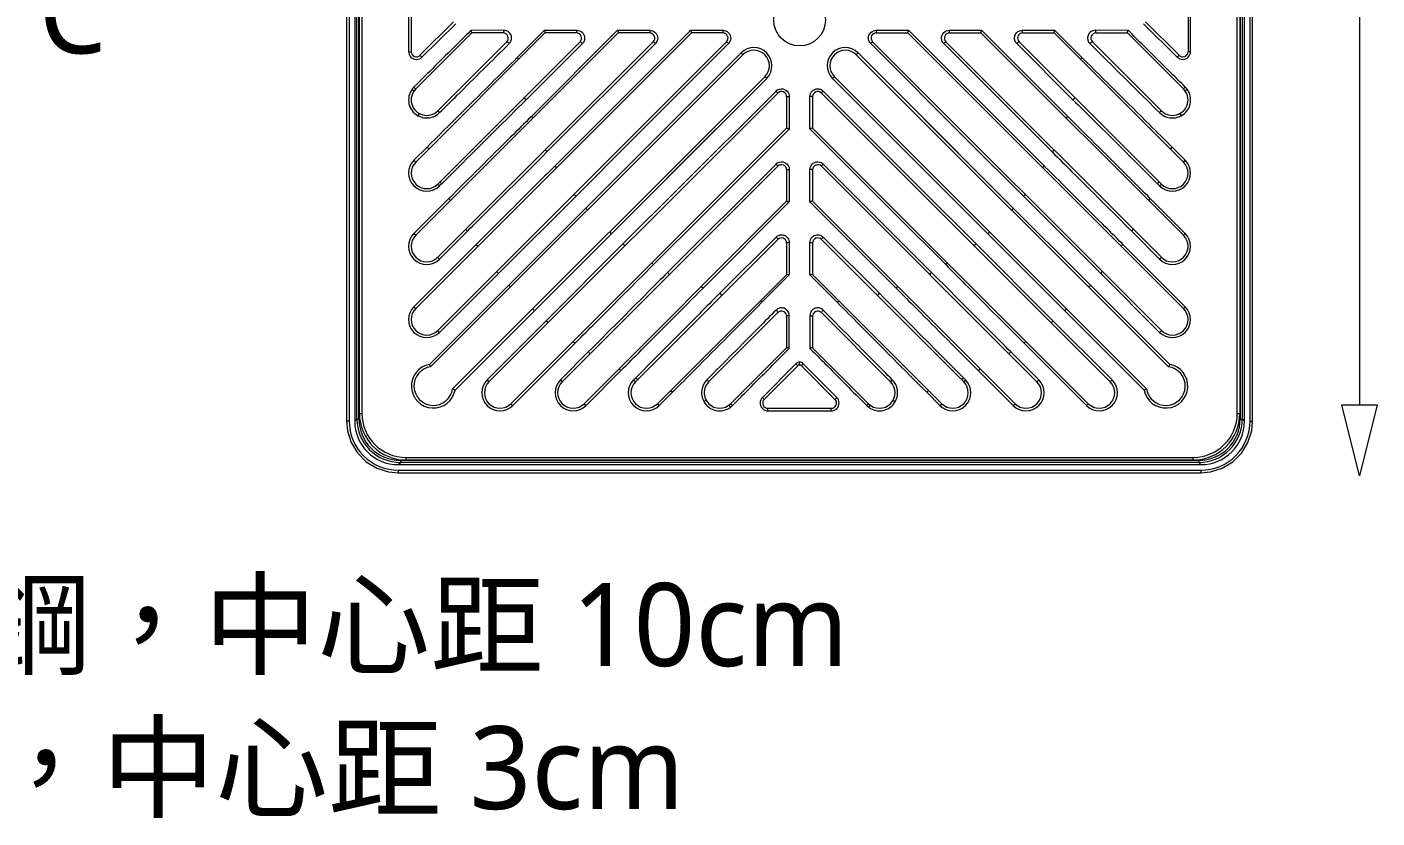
# Model space of a CAD drawing. Header units: millimetres. Extents: x 4229 to 8429, y -1187 to 1783.
# Drawn here: x 7748.2 to 8073.5, y 239.5 to 430.1 of the extents above; entities that cross this region are included whole.
import ezdxf

# ---------------------------------------------------------------- set-up
doc = ezdxf.new("R2010")
doc.units = ezdxf.units.MM
doc.styles.add('微軟正黑體-20', font='Microsoft JhengHei.ttf', dxfattribs={"height": 20})

msp = doc.modelspace()

# ---------------------------------------------------------------- linework, layer by layer
at = {"linetype": 'Continuous', "lineweight": 5}
for p, q in [((7825.22, 528.51), (7825.22, 335.14)), ((7825.84, 528.51), (7825.84, 335.14)), ((7827.19, 528.54), (7827.19, 335.11)), ((7827.71, 335.64), (7827.71, 528.02)), ((7828.21, 335.64), (7828.21, 528.02)), ((8040.52, 528.02), (8040.52, 335.64)), ((8041.02, 528.02), (8041.02, 335.64)), ((8041.55, 335.11), (8041.55, 528.54)), ((8042.89, 335.14), (8042.89, 528.51)), ((8043.51, 335.14), (8043.51, 528.51)), ((7828.31, 337), (7828.31, 526.66)), ((7828.93, 526.66), (7828.93, 337)), ((8039.8, 337), (8039.8, 526.66)), ((8040.43, 526.66), (8040.43, 337)), ((7840.16, 439.46), (7840.16, 424.19)), ((7840.78, 439.46), (7840.78, 424.19)), ((8027.95, 439.46), (8027.95, 424.19)), ((8028.57, 424.19), (8028.57, 439.46)), ((7842.91, 423.31), (7850.99, 431.39)), ((7843.38, 422.87), (7851.51, 430.94)), ((8017.22, 430.94), (8025.36, 422.87)), ((8025.82, 423.31), (8017.74, 431.39)), ((7873.02, 428.72), (7841.88, 397.57)), ((7841.88, 415.22), (7855.37, 428.71)), ((7890.67, 428.71), (7841.88, 379.93)), ((7908.31, 428.71), (7841.88, 362.28)), ((7847.17, 409.92), (7863.83, 426.58)), ((7847.17, 392.28), (7881.47, 426.58)), ((7847.17, 374.63), (7899.12, 426.58)), ((7847.17, 356.99), (7916.76, 426.58)), ((7855.21, 429.33), (7854.98, 429.1)), ((7863.1, 429.34), (7855.21, 429.33)), ((7862.94, 428.71), (7855.37, 428.71)), ((7872.91, 429.34), (7866.24, 422.67)), ((7882.04, 426.15), (7868.49, 412.59)), ((7890.51, 429.34), (7869.68, 408.5)), ((7872.91, 429.34), (7880.72, 429.34)), ((7880.59, 428.71), (7873.01, 428.71)), ((7873.42, 399.93), (7899.64, 426.15)), ((7887.36, 408.58), (7907.89, 429.12)), ((7890.51, 429.34), (7898.32, 429.34)), ((7898.24, 428.71), (7890.66, 428.71)), ((7917.24, 426.15), (7893.74, 402.64)), ((7907.89, 429.12), (7908.1, 429.34)), ((7908.1, 429.34), (7915.92, 429.34)), ((7915.88, 428.71), (7908.31, 428.71)), ((7975, 402.64), (7951.5, 426.15)), ((7951.97, 426.58), (8021.56, 356.99)), ((7952.82, 429.34), (7960.63, 429.34)), ((7952.85, 428.71), (7960.43, 428.71)), ((7960.42, 428.71), (8026.85, 362.28)), ((7960.63, 429.34), (7960.84, 429.12)), ((7960.84, 429.12), (7981.38, 408.58)), ((7995.31, 399.93), (7969.09, 426.15)), ((7969.61, 426.58), (8021.56, 374.63)), ((7970.41, 429.34), (7978.23, 429.34)), ((7970.5, 428.71), (7978.07, 428.71)), ((7978.07, 428.71), (8026.85, 379.93)), ((7978.23, 429.34), (7999.06, 408.5)), ((8000.24, 412.59), (7986.69, 426.15)), ((7987.26, 426.58), (8021.56, 392.28)), ((7988.01, 429.34), (7995.82, 429.34)), ((7988.14, 428.71), (7995.72, 428.71)), ((7995.71, 428.72), (8026.85, 397.57)), ((7995.82, 429.34), (8002.39, 422.77)), ((8021.56, 409.92), (8004.91, 426.58)), ((8013.52, 429.33), (8005.63, 429.34)), ((8005.79, 428.71), (8013.36, 428.71)), ((8026.85, 415.22), (8013.36, 428.71)), ((8013.75, 429.11), (8013.52, 429.33)), ((7840.16, 424.19), (7840.78, 424.19)), ((7920.27, 423.9), (7845.17, 348.81)), ((7920.69, 423.44), (7845.47, 348.23)), ((8023.26, 348.23), (7948.04, 423.44)), ((7948.46, 423.9), (7972.57, 399.78)), ((8028.57, 424.19), (8027.95, 424.19)), ((7866.34, 422.77), (7866.24, 422.67)), ((8002.49, 422.67), (8002.39, 422.77)), ((7925.98, 418.15), (7850.77, 342.93)), ((7926.44, 417.73), (7851.35, 342.63)), ((7926.44, 417.73), (7902.32, 393.62)), ((7942.29, 417.73), (8017.38, 342.63)), ((7942.75, 418.15), (8017.97, 342.93)), ((7841.01, 415.16), (7841.51, 414.79)), ((7929.12, 414.22), (7859.53, 344.63)), ((7905.19, 391.21), (7928.69, 414.7)), ((7931.25, 413.34), (7931.25, 405.77)), ((7931.88, 413.38), (7931.88, 405.56)), ((7936.86, 405.56), (7936.86, 413.38)), ((7937.49, 413.34), (7937.49, 405.77)), ((8009.21, 344.63), (7939.62, 414.22)), ((7940.05, 414.7), (7963.54, 391.21)), ((8027.22, 414.79), (8027.72, 415.16)), ((7842.69, 409.31), (7842.38, 408.77)), ((7887.36, 408.58), (7875.32, 396.54)), ((8023.56, 348.81), (7964.41, 407.94)), ((7981.38, 408.58), (7993.42, 396.54)), ((8026.35, 408.77), (8026.04, 409.31)), ((7931.25, 405.77), (7864.82, 339.34)), ((7931.66, 405.35), (7911.12, 384.82)), ((7931.88, 405.56), (7931.66, 405.35)), ((7937.07, 405.35), (7936.86, 405.56)), ((7957.61, 384.82), (7937.07, 405.35)), ((7937.48, 405.77), (8003.91, 339.34)), ((7841.44, 398.01), (7844.62, 401.19)), ((7844.62, 401.19), (7845.06, 400.75)), ((7880.34, 389.24), (7893.74, 402.64)), ((7988.28, 389.36), (7975, 402.64)), ((8023.67, 400.75), (8024.11, 401.19)), ((8027.29, 398.01), (8024.11, 401.19)), ((7841.44, 398.01), (7841.88, 397.57)), ((7902.47, 370.88), (7928.69, 397.1)), ((7966.27, 370.88), (7940.04, 397.1)), ((8026.85, 397.57), (8027.29, 398.01)), ((7875.44, 396.66), (7875.32, 396.54)), ((7929.12, 396.58), (7877.17, 344.63)), ((7931.25, 395.7), (7931.25, 388.12)), ((7931.88, 395.78), (7931.88, 387.97)), ((7936.86, 387.97), (7936.86, 395.78)), ((7937.49, 395.7), (7937.49, 388.12)), ((7991.56, 344.63), (7939.62, 396.58)), ((7993.41, 396.54), (7993.3, 396.66)), ((7847.17, 392.28), (7847.61, 391.84)), ((7848.14, 392.36), (7847.61, 391.84)), ((7847.7, 392.8), (7848.14, 392.36)), ((7891.9, 377.92), (7905.19, 391.21)), ((7976.96, 377.8), (7963.54, 391.21)), ((8020.59, 392.36), (8021.04, 392.8)), ((8020.59, 392.36), (8021.12, 391.84)), ((8021.12, 391.84), (8021.56, 392.28)), ((7841.44, 380.37), (7849.86, 388.79)), ((7849.86, 388.79), (7850.3, 388.35)), ((7862.85, 371.78), (7880.34, 389.24)), ((7931.25, 388.13), (7882.47, 339.34)), ((7931.88, 387.97), (7911.04, 367.14)), ((7936.86, 387.97), (7957.69, 367.14)), ((7937.48, 388.13), (7986.27, 339.34)), ((7988.28, 389.36), (8006.91, 370.75)), ((8018.43, 388.35), (8018.87, 388.79)), ((8027.29, 380.37), (8018.87, 388.79)), ((7911.12, 384.82), (7899.08, 372.78)), ((7957.61, 384.82), (7969.65, 372.78)), ((7854.35, 380.93), (7847.61, 374.19)), ((7853.91, 381.37), (7854.35, 380.93)), ((8014.38, 380.93), (8014.82, 381.37)), ((8014.38, 380.93), (8021.12, 374.19)), ((7841.44, 380.37), (7841.88, 379.93)), ((7841.44, 362.72), (7856.47, 377.75)), ((7856.68, 377.96), (7856.47, 377.75)), ((7856.47, 377.75), (7856.91, 377.31)), ((7891.9, 377.92), (7873.29, 359.28)), ((7929.12, 378.93), (7894.82, 344.63)), ((7915.13, 365.95), (7928.69, 379.5)), ((7931.25, 378.05), (7931.25, 370.47)), ((7931.88, 378.18), (7931.88, 370.37)), ((7936.86, 370.37), (7936.86, 378.18)), ((7937.49, 378.05), (7937.49, 370.47)), ((7973.91, 344.63), (7939.62, 378.93)), ((7940.04, 379.5), (7953.6, 365.95)), ((7994.41, 360.31), (7976.96, 377.8)), ((8011.83, 377.31), (8012.27, 377.75)), ((8012.27, 377.75), (8012.05, 377.96)), ((8027.29, 362.72), (8012.27, 377.75)), ((8026.85, 379.93), (8027.29, 380.37)), ((7847.61, 374.19), (7847.17, 374.63)), ((8021.56, 374.63), (8021.12, 374.19)), ((7847.61, 356.54), (7862.85, 371.78)), ((7861.38, 371.19), (7861.82, 370.75)), ((7899.08, 372.78), (7899.2, 372.89)), ((7969.54, 372.89), (7969.65, 372.78)), ((8006.91, 370.75), (8007.35, 371.19)), ((7864.29, 367.93), (7864.74, 367.49)), ((7931.26, 370.48), (7900.11, 339.34)), ((7931.88, 370.37), (7925.31, 363.8)), ((7936.86, 370.37), (7943.52, 363.7)), ((7937.48, 370.48), (7968.62, 339.34)), ((8004, 367.49), (8004.44, 367.93)), ((8006.91, 370.75), (8021.12, 356.54)), ((7841.44, 362.72), (7841.88, 362.28)), ((7870.03, 362.19), (7870.47, 361.75)), ((7912.46, 344.63), (7929.12, 361.29)), ((7925.21, 363.7), (7925.31, 363.8)), ((7956.27, 344.63), (7939.62, 361.29)), ((7943.43, 363.8), (7943.52, 363.7)), ((7998.26, 361.75), (7998.7, 362.19)), ((8026.85, 362.28), (8027.29, 362.72)), ((7859.08, 345.07), (7873.29, 359.28)), ((7873.29, 359.28), (7873.73, 358.84)), ((7931.25, 360.4), (7931.25, 352.83)), ((7931.87, 352.67), (7931.88, 360.56)), ((7936.86, 360.56), (7936.86, 352.67)), ((7937.49, 360.4), (7937.49, 352.83)), ((8009.65, 345.07), (7994.41, 360.31)), ((7995, 358.84), (7995.44, 359.28)), ((7847.61, 356.54), (7847.17, 356.99)), ((8021.56, 356.99), (8021.12, 356.54)), ((7880.29, 353.93), (7865.26, 338.9)), ((7876.73, 345.07), (7883.47, 351.81)), ((7879.85, 354.37), (7880.29, 353.93)), ((7880.29, 353.93), (7880.5, 354.14)), ((7883.47, 351.81), (7883.91, 351.37)), ((7917.76, 339.34), (7931.25, 352.83)), ((7931.65, 352.44), (7931.87, 352.67)), ((7936.86, 352.67), (7937.09, 352.44)), ((7950.97, 339.34), (7937.49, 352.83)), ((7984.82, 351.37), (7985.26, 351.81)), ((7992, 345.07), (7985.26, 351.81)), ((7988.23, 354.14), (7988.44, 353.93)), ((7988.44, 353.93), (7988.89, 354.37)), ((7988.44, 353.93), (8003.47, 338.9)), ((7933.49, 348.97), (7925.41, 340.84)), ((7925.85, 340.37), (7933.93, 348.45)), ((7934.37, 348.63), (7934.37, 349.34)), ((7942.88, 340.37), (7934.81, 348.45)), ((7943.32, 340.84), (7935.25, 348.97)), ((7859.08, 345.07), (7859.53, 344.63)), ((7876.73, 345.07), (7877.17, 344.63)), ((7891.33, 347.32), (7882.91, 338.9)), ((7890.89, 347.76), (7891.33, 347.32)), ((7894.38, 345.07), (7894.9, 345.6)), ((7894.82, 344.63), (7894.38, 345.07)), ((7894.9, 345.6), (7895.34, 345.16)), ((7973.39, 345.16), (7973.83, 345.6)), ((7974.36, 345.07), (7973.83, 345.6)), ((7974.36, 345.07), (7973.91, 344.63)), ((7977.4, 347.32), (7977.84, 347.76)), ((7977.4, 347.32), (7985.83, 338.9)), ((7991.56, 344.63), (7992, 345.07)), ((8009.21, 344.63), (8009.65, 345.07)), ((7903.73, 342.08), (7900.55, 338.9)), ((7903.29, 342.52), (7903.73, 342.08)), ((7965, 342.08), (7965.44, 342.52)), ((7965, 342.08), (7968.18, 338.9)), ((7864.82, 339.34), (7865.26, 338.9)), ((7882.47, 339.34), (7882.91, 338.9)), ((7900.11, 339.34), (7900.55, 338.9)), ((7911.31, 339.84), (7911.85, 340.15)), ((7917.33, 338.97), (7917.7, 338.47)), ((7951.03, 338.47), (7951.4, 338.97)), ((7956.88, 340.15), (7957.43, 339.84)), ((7968.18, 338.9), (7968.62, 339.34)), ((7985.83, 338.9), (7986.27, 339.34)), ((8003.47, 338.9), (8003.91, 339.34)), ((7825.22, 335.14), (7825.44, 332.82)), ((7825.84, 335.14), (7825.22, 335.14)), ((7827.19, 335.11), (7827.71, 335.64)), ((7828.21, 335.64), (7827.71, 335.64)), ((7828.31, 337), (7828.93, 337)), ((7926.73, 338.24), (7942, 338.24)), ((7926.73, 337.62), (7926.73, 338.24)), ((7926.73, 337.62), (7942, 337.62)), ((7942, 337.62), (7942, 338.24)), ((8039.8, 337), (8040.43, 337)), ((8040.52, 335.64), (8041.02, 335.64)), ((8041.55, 335.11), (8041.02, 335.64)), ((8042.89, 335.14), (8043.51, 335.14)), ((8043.29, 332.76), (8043.51, 335.14)), ((7825.44, 332.82), (7826.33, 330)), ((8042.38, 329.95), (8043.29, 332.76)), ((7826.33, 330), (7827.86, 327.47)), ((8040.83, 327.41), (8042.38, 329.95)), ((7827.86, 327.47), (7829.95, 325.36)), ((7829.95, 325.36), (7832.49, 323.81)), ((8030.56, 325.67), (7838.18, 325.67)), ((7838.18, 325.67), (7838.18, 325.17)), ((7839.54, 326.39), (8029.2, 326.39)), ((7839.54, 326.39), (7839.54, 325.77)), ((7839.54, 325.77), (8029.2, 325.77)), ((8029.2, 325.77), (8029.2, 326.39)), ((8030.56, 325.67), (8030.56, 325.17)), ((8036.19, 323.79), (8038.73, 325.32)), ((8038.73, 325.32), (8040.83, 327.41)), ((7832.49, 323.81), (7835.3, 322.91)), ((7835.3, 322.91), (7837.68, 322.68)), ((7837.65, 324.65), (7838.18, 325.17)), ((7837.65, 324.65), (8031.08, 324.65)), ((7837.68, 323.3), (8031.05, 323.3)), ((7837.68, 323.3), (7837.68, 322.68)), ((7837.68, 322.68), (8031.05, 322.68)), ((8030.56, 325.17), (7838.18, 325.17)), ((8031.08, 324.65), (8030.56, 325.17)), ((8031.05, 323.3), (8031.05, 322.68)), ((8031.05, 322.68), (8033.37, 322.9)), ((8033.37, 322.9), (8036.19, 323.79))]:
    msp.add_line(p, q, dxfattribs=at)
at = {"lineweight": 5}
for p, q in [((8069.24, 523.49), (8069.24, 339.09)), ((8069.24, 321.92), (8064.98, 339.09)), ((8064.98, 339.09), (8073.49, 339.09)), ((8073.49, 339.09), (8069.24, 321.92))]:
    msp.add_line(p, q, dxfattribs=at)
at = {"linetype": 'Continuous', "lineweight": 5}
msp.add_circle((7934.37, 431.83), 6.24, dxfattribs=at)
for centre, radius, start, end in [((7862.94, 427.46), 1.25, 314.9951, 90), ((7863.1, 427.42), 1.92, 70.4574, 89.9294), ((7880.59, 427.46), 1.25, 315, 90), ((7898.24, 427.46), 1.25, 315, 90), ((7915.88, 427.46), 1.25, 315, 90), ((7952.85, 427.46), 1.25, 90, 225), ((7970.5, 427.46), 1.25, 90, 225), ((7988.14, 427.46), 1.25, 90, 225), ((8005.79, 427.46), 1.25, 90, 225.0049), ((8005.64, 427.42), 1.92, 90.071, 109.5697), ((7842.03, 424.19), 1.25, 180, 315), ((7923.33, 420.84), 4.32, 134.1024, 134.9864), ((7923.35, 420.81), 4.36, 315.9457, 134.0582), ((7923.34, 420.8), 3.74, 315, 135), ((7945.38, 420.81), 4.36, 45.9413, 224.0536), ((7945.4, 420.8), 3.74, 45, 225), ((7945.41, 420.85), 4.32, 45.0117, 45.8956), ((8026.7, 424.19), 1.25, 225, 0), ((7923.37, 420.8), 4.34, 315.0413, 315.9247), ((7945.37, 420.8), 4.35, 224.067, 224.9497), ((7844.53, 412.57), 4.37, 143.6081, 240.5858), ((7844.53, 412.57), 3.74, 135, 315.003), ((7844.54, 412.54), 4.4, 134.8254, 143.4114), ((7930, 413.34), 1.25, 0, 135), ((7938.73, 413.34), 1.25, 45, 180), ((8024.21, 412.57), 3.74, 224.997, 45), ((8024.21, 412.57), 4.37, 299.4142, 36.3919), ((8024.2, 412.55), 4.39, 36.5832, 45.1786), ((7844.5, 412.56), 4.34, 240.7772, 241.8671), ((7844.53, 412.63), 4.42, 241.9337, 314.812), ((8024.2, 412.63), 4.42, 225.188, 298.067), ((8024.23, 412.56), 4.34, 298.1337, 299.2228), ((7844.53, 394.92), 4.37, 135, 315), ((7844.53, 394.92), 3.74, 135, 315), ((7930, 395.7), 1.25, 0, 135), ((7938.73, 395.7), 1.25, 45, 180), ((8024.21, 394.92), 4.37, 225, 45), ((8024.21, 394.92), 3.74, 225, 45), ((7844.53, 377.28), 4.37, 135, 315), ((7844.53, 377.28), 3.74, 135, 315), ((7930, 378.05), 1.25, 0, 135), ((7938.73, 378.05), 1.25, 45, 180), ((8024.21, 377.28), 4.37, 225, 45), ((8024.21, 377.28), 3.74, 225, 45), ((7844.53, 359.63), 4.37, 135, 315), ((7844.53, 359.63), 3.74, 135, 315), ((7930, 360.4), 1.25, 0, 135), ((7938.77, 360.56), 1.91, 160.1685, 179.937), ((7938.73, 360.4), 1.25, 45, 180), ((8024.21, 359.63), 4.37, 225, 45), ((8024.21, 359.63), 3.74, 225, 45), ((7846.14, 343.6), 5.3, 100.4397, 349.5603), ((7846.14, 343.6), 4.68, 98.1301, 351.8699), ((7816.64, 333.8), 32.24, 26.5781, 27.7429), ((7934.37, 348.01), 0.624, 44.9986, 135.0014), ((8022.6, 343.6), 5.3, 190.4397, 79.5603), ((8022.6, 343.6), 4.68, 188.1301, 81.8699), ((8054.26, 332.69), 34.68, 152.2981, 153.3809), ((7862.17, 341.99), 4.37, 135, 315), ((7879.82, 341.99), 4.37, 135, 315), ((7897.47, 341.99), 4.37, 135, 315), ((7915.17, 341.99), 4.42, 135.1876, 208.0737), ((7953.57, 341.99), 4.42, 331.9273, 44.8124), ((7971.27, 341.99), 4.37, 225, 45), ((7988.91, 341.99), 4.37, 225, 45), ((8006.56, 341.99), 4.37, 225, 45), ((7862.17, 341.99), 3.74, 135, 315), ((7879.82, 341.99), 3.74, 135, 315), ((7897.47, 341.99), 3.74, 135, 315), ((7915.11, 341.99), 3.74, 135, 315), ((7953.62, 341.99), 3.74, 225, 45), ((7971.27, 341.99), 3.74, 225, 45), ((7988.91, 341.99), 3.74, 225, 45), ((8006.56, 341.99), 3.74, 225, 45), ((7915.1, 341.96), 4.35, 208.1377, 209.2197), ((7915.11, 341.99), 4.37, 209.4142, 306.3919), ((7915.09, 342), 4.39, 306.5832, 315.1786), ((7926.73, 339.49), 1.25, 135, 270), ((7942, 339.49), 1.25, 270, 45), ((7953.65, 342), 4.4, 224.8254, 233.4114), ((7953.62, 341.99), 4.37, 233.6081, 330.5858), ((7953.63, 341.96), 4.35, 330.7803, 331.8633), ((7837.68, 335.13), 11.83, 179.9712, 270.0288), ((7838.17, 335.63), 10.46, 179.9817, 270.0184), ((7838.17, 335.63), 9.96, 179.9714, 270.0286), ((7839.54, 337), 11.23, 180, 270), ((7839.54, 337), 10.61, 180, 270), ((8029.2, 337), 11.23, 270, 0), ((8029.2, 337), 10.61, 270, 0), ((8030.56, 335.63), 10.46, 269.9817, 0.0184), ((8030.56, 335.63), 9.96, 269.9714, 0.0286), ((8031.06, 335.13), 11.83, 269.9712, 0.0288)]:
    msp.add_arc(centre, radius, start, end, dxfattribs=at)
for centre, major_axis, start_param, end_param in [((7837.68, 335.14), (7.43, 7.43), -3.925621, -2.357564), ((8031.05, 335.14), (7.43, -7.43), -0.784029, 0.784029)]:
    msp.add_ellipse(centre, major_axis=major_axis, ratio=0.997265, start_param=start_param, end_param=end_param, dxfattribs=at)
for points, knots in [([(7854.98, 429.11), (7853.86, 427.99), (7849.34, 423.51), (7844.83, 419.03), (7841.44, 415.66)], [0, 0, 0, 0, 0.249211, 1, 1, 1, 1]), ([(7847.65, 409.49), (7849.06, 410.89), (7854.65, 416.45), (7860.24, 422), (7864.43, 426.15)], [0, 0, 0, 0, 0.251774, 1, 1, 1, 1]), ([(7855.37, 428.71), (7855.39, 428.73), (7855.38, 428.81), (7855.35, 428.94), (7855.29, 429.13), (7855.24, 429.26), (7855.21, 429.33)], [0, 0, 0, 0, 0.109918, 0.335159, 0.64564, 1, 1, 1, 1]), ([(7863.1, 429.34), (7863.1, 429.18), (7863.08, 428.98), (7863.02, 428.77), (7862.97, 428.71), (7862.94, 428.71)], [0, 0, 0, 0, 0.683484, 0.895206, 1, 1, 1, 1]), ([(7864.43, 426.15), (7864.65, 426.37), (7864.99, 426.93), (7865.01, 427.9), (7864.57, 428.76), (7864.03, 429.12), (7863.74, 429.23)], [0, 0, 0, 0, 0.249614, 0.501932, 0.752852, 1, 1, 1, 1]), ([(7864.43, 426.15), (7864.37, 426.21), (7864.25, 426.33), (7864.07, 426.48), (7863.94, 426.56), (7863.84, 426.59), (7863.83, 426.58)], [0, 0, 0, 0, 0.338285, 0.672405, 0.903771, 1, 1, 1, 1]), ([(7873.02, 428.72), (7873.04, 428.74), (7873.05, 428.82), (7873.02, 429.03), (7872.96, 429.21), (7872.91, 429.34)], [0, 0, 0, 0, 0.127467, 0.353678, 1, 1, 1, 1]), ([(7880.59, 428.71), (7880.61, 428.71), (7880.66, 428.78), (7880.71, 428.98), (7880.72, 429.19), (7880.72, 429.34)], [0, 0, 0, 0, 0.102996, 0.322366, 1, 1, 1, 1]), ([(7881.35, 429.23), (7881.64, 429.13), (7882.18, 428.76), (7882.62, 427.9), (7882.59, 426.93), (7882.26, 426.37), (7882.04, 426.15)], [0, 0, 0, 0, 0.248214, 0.498895, 0.75031, 1, 1, 1, 1]), ([(7882.04, 426.15), (7881.98, 426.21), (7881.87, 426.32), (7881.69, 426.47), (7881.58, 426.55), (7881.49, 426.59), (7881.47, 426.58)], [0, 0, 0, 0, 0.34593, 0.681832, 0.91112, 1, 1, 1, 1]), ([(7890.51, 429.34), (7890.54, 429.27), (7890.59, 429.13), (7890.65, 428.94), (7890.67, 428.81), (7890.68, 428.73), (7890.67, 428.71)], [0, 0, 0, 0, 0.353667, 0.663941, 0.889418, 1, 1, 1, 1]), ([(7898.32, 429.34), (7898.32, 429.26), (7898.31, 429.11), (7898.3, 428.9), (7898.28, 428.79), (7898.25, 428.71), (7898.24, 428.71)], [0, 0, 0, 0, 0.368367, 0.70073, 0.915269, 1, 1, 1, 1]), ([(7898.94, 429.23), (7899.42, 429.06), (7900.27, 428.27), (7900.22, 427.11), (7899.99, 426.65)], [0, 0, 0, 0, 0.499288, 1, 1, 1, 1]), ([(7899.64, 426.15), (7899.58, 426.21), (7899.47, 426.31), (7899.31, 426.46), (7899.21, 426.53), (7899.13, 426.59), (7899.12, 426.58)], [0, 0, 0, 0, 0.35599, 0.693992, 0.920615, 1, 1, 1, 1]), ([(7908.1, 429.34), (7908.13, 429.26), (7908.19, 429.12), (7908.26, 428.94), (7908.3, 428.8), (7908.31, 428.74), (7908.31, 428.71), (7908.31, 428.71)], [0, 0, 0, 0, 0.361704, 0.67877, 0.90387, 0.969363, 1, 1, 1, 1]), ([(7915.92, 429.34), (7915.92, 429.26), (7915.91, 429.11), (7915.91, 428.93), (7915.9, 428.82), (7915.9, 428.76), (7915.89, 428.73), (7915.89, 428.71), (7915.88, 428.71)], [0, 0, 0, 0, 0.370236, 0.706274, 0.83195, 0.9231, 0.979035, 1, 1, 1, 1]), ([(7916.54, 429.23), (7917.02, 429.06), (7917.87, 428.26), (7917.82, 427.11), (7917.59, 426.65)], [0, 0, 0, 0, 0.499925, 1, 1, 1, 1]), ([(7917.24, 426.15), (7917.18, 426.2), (7917.07, 426.31), (7916.95, 426.43), (7916.86, 426.51), (7916.81, 426.55), (7916.79, 426.56), (7916.77, 426.58), (7916.76, 426.58)], [0, 0, 0, 0, 0.366616, 0.703014, 0.829844, 0.922294, 0.979174, 1, 1, 1, 1]), ([(7951.14, 426.65), (7950.92, 427.11), (7950.86, 428.27), (7951.71, 429.06), (7952.19, 429.23)], [0, 0, 0, 0, 0.500075, 1, 1, 1, 1]), ([(7951.5, 426.15), (7951.55, 426.2), (7951.66, 426.31), (7951.79, 426.43), (7951.88, 426.51), (7951.92, 426.55), (7951.95, 426.56), (7951.97, 426.58), (7951.97, 426.58)], [0, 0, 0, 0, 0.368427, 0.70509, 0.83142, 0.923175, 0.979438, 1, 1, 1, 1]), ([(7952.82, 429.34), (7952.82, 429.26), (7952.82, 429.11), (7952.82, 428.93), (7952.83, 428.82), (7952.84, 428.76), (7952.84, 428.73), (7952.85, 428.71), (7952.85, 428.71)], [0, 0, 0, 0, 0.368017, 0.703747, 0.830034, 0.922031, 0.978714, 1, 1, 1, 1]), ([(7960.42, 428.71), (7960.42, 428.71), (7960.42, 428.74), (7960.43, 428.8), (7960.48, 428.94), (7960.54, 429.12), (7960.6, 429.26), (7960.63, 429.34)], [0, 0, 0, 0, 0.030641, 0.096141, 0.321245, 0.638304, 1, 1, 1, 1]), ([(7968.74, 426.65), (7968.51, 427.11), (7968.46, 428.27), (7969.31, 429.06), (7969.79, 429.23)], [0, 0, 0, 0, 0.500713, 1, 1, 1, 1]), ([(7969.09, 426.15), (7969.15, 426.21), (7969.26, 426.31), (7969.43, 426.46), (7969.52, 426.53), (7969.6, 426.59), (7969.61, 426.58)], [0, 0, 0, 0, 0.359442, 0.697701, 0.922007, 1, 1, 1, 1]), ([(7970.41, 429.34), (7970.41, 429.26), (7970.42, 429.11), (7970.43, 428.91), (7970.46, 428.79), (7970.48, 428.71), (7970.5, 428.71)], [0, 0, 0, 0, 0.362297, 0.693846, 0.91236, 1, 1, 1, 1]), ([(7978.07, 428.71), (7978.05, 428.73), (7978.06, 428.81), (7978.09, 428.94), (7978.15, 429.13), (7978.2, 429.27), (7978.23, 429.34)], [0, 0, 0, 0, 0.110591, 0.336072, 0.646339, 1, 1, 1, 1]), ([(7986.69, 426.15), (7986.47, 426.37), (7986.14, 426.93), (7986.11, 427.9), (7986.56, 428.76), (7987.1, 429.13), (7987.39, 429.23)], [0, 0, 0, 0, 0.249693, 0.50111, 0.751789, 1, 1, 1, 1]), ([(7987.26, 426.58), (7987.25, 426.59), (7987.15, 426.55), (7987.04, 426.47), (7986.87, 426.32), (7986.75, 426.21), (7986.69, 426.15)], [0, 0, 0, 0, 0.08888, 0.318168, 0.65407, 1, 1, 1, 1]), ([(7988.14, 428.71), (7988.12, 428.71), (7988.08, 428.78), (7988.03, 428.98), (7988.01, 429.19), (7988.01, 429.34)], [0, 0, 0, 0, 0.098181, 0.311193, 1, 1, 1, 1]), ([(7995.71, 428.72), (7995.69, 428.74), (7995.68, 428.82), (7995.71, 429.03), (7995.77, 429.21), (7995.82, 429.34)], [0, 0, 0, 0, 0.127441, 0.353661, 1, 1, 1, 1]), ([(8005, 429.23), (8004.71, 429.12), (8004.17, 428.76), (8003.72, 427.9), (8003.75, 426.93), (8004.08, 426.37), (8004.3, 426.15)], [0, 0, 0, 0, 0.247151, 0.498073, 0.75039, 1, 1, 1, 1]), ([(8004.3, 426.15), (8004.36, 426.21), (8004.48, 426.33), (8004.67, 426.48), (8004.79, 426.57), (8004.89, 426.59), (8004.91, 426.58)], [0, 0, 0, 0, 0.34448, 0.679235, 0.906413, 1, 1, 1, 1]), ([(8004.3, 426.15), (8005.69, 424.77), (8011.29, 419.22), (8016.88, 413.67), (8021.08, 409.49)], [0, 0, 0, 0, 0.247974, 1, 1, 1, 1]), ([(8005.63, 429.34), (8005.63, 429.18), (8005.65, 428.98), (8005.71, 428.77), (8005.77, 428.71), (8005.79, 428.71)], [0, 0, 0, 0, 0.683484, 0.895206, 1, 1, 1, 1]), ([(8013.36, 428.71), (8013.34, 428.73), (8013.36, 428.81), (8013.38, 428.94), (8013.44, 429.13), (8013.49, 429.26), (8013.52, 429.33)], [0, 0, 0, 0, 0.109907, 0.335153, 0.645633, 1, 1, 1, 1]), ([(8027.29, 415.66), (8026.16, 416.78), (8021.65, 421.27), (8017.13, 425.75), (8013.75, 429.11)], [0, 0, 0, 0, 0.250619, 1, 1, 1, 1]), ([(7840.3, 423.48), (7840.49, 423.04), (7841.25, 422.26), (7842.33, 422.28), (7842.78, 422.47)], [0, 0, 0, 0, 0.499919, 1, 1, 1, 1]), ([(7843.38, 422.87), (7843.32, 422.93), (7843.21, 423.03), (7843.09, 423.16), (7843, 423.24), (7842.96, 423.28), (7842.93, 423.29), (7842.92, 423.31), (7842.91, 423.31)], [0, 0, 0, 0, 0.367911, 0.704961, 0.831765, 0.923963, 0.980353, 1, 1, 1, 1]), ([(7920.69, 423.44), (7920.69, 423.45), (7920.68, 423.46), (7920.66, 423.49), (7920.62, 423.53), (7920.55, 423.62), (7920.43, 423.74), (7920.33, 423.84), (7920.27, 423.9)], [0, 0, 0, 0, 0.020324, 0.076471, 0.168031, 0.293979, 0.629707, 1, 1, 1, 1]), ([(7948.46, 423.9), (7948.41, 423.84), (7948.3, 423.74), (7948.18, 423.62), (7948.11, 423.53), (7948.07, 423.49), (7948.06, 423.46), (7948.04, 423.45), (7948.04, 423.44)], [0, 0, 0, 0, 0.370293, 0.706021, 0.831969, 0.923529, 0.979676, 1, 1, 1, 1]), ([(8025.36, 422.87), (8025.41, 422.93), (8025.52, 423.03), (8025.65, 423.16), (8025.73, 423.24), (8025.78, 423.28), (8025.8, 423.29), (8025.82, 423.31), (8025.82, 423.31)], [0, 0, 0, 0, 0.371449, 0.709004, 0.834834, 0.925679, 0.980868, 1, 1, 1, 1]), ([(8025.96, 422.47), (8026.4, 422.28), (8027.48, 422.26), (8028.25, 423.04), (8028.43, 423.48)], [0, 0, 0, 0, 0.500081, 1, 1, 1, 1]), ([(7866.24, 422.67), (7864.46, 420.9), (7857.25, 413.75), (7850.04, 406.59), (7844.62, 401.19)], [0, 0, 0, 0, 0.247179, 1, 1, 1, 1]), ([(7866.34, 422.77), (7866.42, 422.67), (7866.53, 422.54), (7866.62, 422.39), (7866.62, 422.32), (7866.61, 422.3)], [0, 0, 0, 0, 0.678581, 0.89221, 1, 1, 1, 1]), ([(8002.12, 422.3), (8002.11, 422.32), (8002.12, 422.39), (8002.2, 422.54), (8002.31, 422.67), (8002.39, 422.77)], [0, 0, 0, 0, 0.10779, 0.321419, 1, 1, 1, 1]), ([(8024.11, 401.19), (8022.3, 403), (8015.09, 410.16), (8007.88, 417.32), (8002.49, 422.67)], [0, 0, 0, 0, 0.252174, 1, 1, 1, 1]), ([(7926.44, 417.73), (7926.39, 417.79), (7926.28, 417.89), (7926.16, 418.01), (7926.07, 418.08), (7926.03, 418.12), (7926, 418.14), (7925.99, 418.15), (7925.98, 418.15)], [0, 0, 0, 0, 0.370293, 0.706021, 0.831969, 0.923529, 0.979676, 1, 1, 1, 1]), ([(7942.29, 417.73), (7942.35, 417.79), (7942.45, 417.89), (7942.58, 418.01), (7942.66, 418.08), (7942.7, 418.12), (7942.73, 418.14), (7942.75, 418.15), (7942.75, 418.15)], [0, 0, 0, 0, 0.372078, 0.708043, 0.8335, 0.924384, 0.979932, 1, 1, 1, 1]), ([(7841.44, 415.66), (7841.5, 415.61), (7841.6, 415.5), (7841.72, 415.38), (7841.8, 415.3), (7841.85, 415.26), (7841.86, 415.23), (7841.88, 415.22), (7841.88, 415.22)], [0, 0, 0, 0, 0.370543, 0.707275, 0.833579, 0.925245, 0.981105, 1, 1, 1, 1]), ([(7929.12, 414.22), (7929.12, 414.23), (7929.1, 414.25), (7929.09, 414.27), (7929.05, 414.32), (7928.97, 414.41), (7928.85, 414.53), (7928.74, 414.64), (7928.69, 414.7)], [0, 0, 0, 0, 0.020826, 0.077706, 0.170156, 0.296986, 0.633384, 1, 1, 1, 1]), ([(7929.18, 415.05), (7929.64, 415.28), (7930.8, 415.33), (7931.6, 414.48), (7931.77, 414)], [0, 0, 0, 0, 0.500081, 1, 1, 1, 1]), ([(7931.25, 413.34), (7931.25, 413.35), (7931.27, 413.35), (7931.3, 413.36), (7931.36, 413.36), (7931.47, 413.37), (7931.65, 413.37), (7931.8, 413.38), (7931.88, 413.38)], [0, 0, 0, 0, 0.020965, 0.076898, 0.168046, 0.29372, 0.629759, 1, 1, 1, 1]), ([(7937.49, 413.34), (7937.49, 413.35), (7937.46, 413.35), (7937.43, 413.36), (7937.37, 413.36), (7937.26, 413.37), (7937.08, 413.37), (7936.93, 413.38), (7936.86, 413.38)], [0, 0, 0, 0, 0.021286, 0.077969, 0.169966, 0.296253, 0.631983, 1, 1, 1, 1]), ([(7936.97, 414), (7937.05, 414.25), (7937.34, 414.71), (7938, 415.16), (7938.79, 415.3), (7939.32, 415.17), (7939.55, 415.05)], [0, 0, 0, 0, 0.249901, 0.499924, 0.750016, 1, 1, 1, 1]), ([(7940.05, 414.7), (7939.99, 414.64), (7939.89, 414.53), (7939.76, 414.41), (7939.69, 414.32), (7939.64, 414.27), (7939.63, 414.25), (7939.61, 414.23), (7939.62, 414.22)], [0, 0, 0, 0, 0.366616, 0.703014, 0.829844, 0.922294, 0.979174, 1, 1, 1, 1]), ([(8026.85, 415.22), (8026.85, 415.22), (8026.87, 415.23), (8026.89, 415.26), (8026.93, 415.3), (8027.01, 415.38), (8027.13, 415.5), (8027.24, 415.61), (8027.29, 415.66)], [0, 0, 0, 0, 0.018895, 0.074755, 0.166421, 0.292725, 0.629457, 1, 1, 1, 1]), ([(7847.17, 409.92), (7847.18, 409.93), (7847.19, 409.91), (7847.22, 409.9), (7847.26, 409.86), (7847.35, 409.78), (7847.48, 409.66), (7847.59, 409.55), (7847.65, 409.49)], [0, 0, 0, 0, 0.019761, 0.073998, 0.163459, 0.288156, 0.62576, 1, 1, 1, 1]), ([(7848.14, 392.36), (7849.85, 394.06), (7856.63, 400.81), (7863.41, 407.56), (7868.49, 412.59)], [0, 0, 0, 0, 0.252523, 1, 1, 1, 1]), ([(7868.49, 412.59), (7868.38, 412.71), (7868.2, 412.87), (7868, 412.99), (7867.9, 413.01), (7867.88, 412.99)], [0, 0, 0, 0, 0.66444, 0.894409, 1, 1, 1, 1]), ([(8000.85, 412.99), (8000.83, 413.01), (8000.73, 412.99), (8000.53, 412.87), (8000.36, 412.71), (8000.24, 412.59)], [0, 0, 0, 0, 0.105591, 0.33556, 1, 1, 1, 1]), ([(8000.24, 412.59), (8001.92, 410.93), (8008.71, 404.19), (8015.49, 397.45), (8020.59, 392.36)], [0, 0, 0, 0, 0.246596, 1, 1, 1, 1]), ([(8021.08, 409.49), (8021.14, 409.55), (8021.25, 409.66), (8021.38, 409.78), (8021.47, 409.86), (8021.51, 409.9), (8021.54, 409.91), (8021.56, 409.93), (8021.56, 409.92)], [0, 0, 0, 0, 0.37424, 0.711844, 0.836541, 0.926002, 0.980239, 1, 1, 1, 1]), ([(7869.68, 408.5), (7868.05, 406.88), (7861.44, 400.32), (7854.84, 393.75), (7849.86, 388.79)], [0, 0, 0, 0, 0.246442, 1, 1, 1, 1]), ([(7870.06, 408.11), (7870.08, 408.13), (7870.08, 408.2), (7869.99, 408.37), (7869.88, 408.51), (7869.79, 408.61)], [0, 0, 0, 0, 0.11124, 0.323864, 1, 1, 1, 1]), ([(7998.95, 408.61), (7998.86, 408.51), (7998.74, 408.37), (7998.66, 408.2), (7998.65, 408.13), (7998.67, 408.11)], [0, 0, 0, 0, 0.676136, 0.88876, 1, 1, 1, 1]), ([(8018.87, 388.79), (8017.2, 390.45), (8010.6, 397.03), (8004, 403.6), (7999.06, 408.5)], [0, 0, 0, 0, 0.252611, 1, 1, 1, 1]), ([(7931.25, 405.77), (7931.25, 405.77), (7931.28, 405.77), (7931.34, 405.76), (7931.48, 405.72), (7931.66, 405.65), (7931.8, 405.59), (7931.88, 405.56)], [0, 0, 0, 0, 0.030641, 0.096141, 0.321245, 0.638304, 1, 1, 1, 1]), ([(7937.48, 405.77), (7937.48, 405.77), (7937.45, 405.77), (7937.39, 405.76), (7937.26, 405.72), (7937.07, 405.65), (7936.93, 405.59), (7936.86, 405.56)], [0, 0, 0, 0, 0.030658, 0.096168, 0.321263, 0.638311, 1, 1, 1, 1]), ([(7873.54, 400.04), (7873.43, 400.16), (7873.26, 400.3), (7873.06, 400.42), (7872.97, 400.42), (7872.95, 400.41)], [0, 0, 0, 0, 0.661589, 0.88937, 1, 1, 1, 1]), ([(7995.19, 400.04), (7995.3, 400.16), (7995.47, 400.3), (7995.67, 400.42), (7995.77, 400.42), (7995.79, 400.41)], [0, 0, 0, 0, 0.661589, 0.88937, 1, 1, 1, 1]), ([(7854.35, 380.93), (7855.96, 382.53), (7862.31, 388.87), (7868.67, 395.2), (7873.43, 399.93)], [0, 0, 0, 0, 0.252826, 1, 1, 1, 1]), ([(7929.12, 396.58), (7929.13, 396.59), (7929.07, 396.67), (7929, 396.77), (7928.85, 396.93), (7928.75, 397.04), (7928.69, 397.1)], [0, 0, 0, 0, 0.079385, 0.306008, 0.64401, 1, 1, 1, 1]), ([(7929.18, 397.45), (7929.64, 397.68), (7930.8, 397.73), (7931.6, 396.89), (7931.77, 396.41)], [0, 0, 0, 0, 0.500714, 1, 1, 1, 1]), ([(7936.97, 396.41), (7937.14, 396.89), (7937.93, 397.73), (7939.09, 397.68), (7939.55, 397.45)], [0, 0, 0, 0, 0.499287, 1, 1, 1, 1]), ([(7940.04, 397.1), (7939.99, 397.04), (7939.88, 396.93), (7939.73, 396.77), (7939.66, 396.67), (7939.6, 396.59), (7939.62, 396.58)], [0, 0, 0, 0, 0.35599, 0.693992, 0.920615, 1, 1, 1, 1]), ([(7995.31, 399.93), (7996.87, 398.37), (8003.23, 392.04), (8009.59, 385.71), (8014.38, 380.93)], [0, 0, 0, 0, 0.246085, 1, 1, 1, 1]), ([(7875.32, 396.54), (7873.78, 395.03), (7869.93, 391.17), (7863.71, 384.99), (7859.04, 380.3), (7856.68, 377.96)], [0, 0, 0, 0, 0.245979, 0.621002, 1, 1, 1, 1]), ([(7875.73, 396.13), (7875.75, 396.15), (7875.74, 396.23), (7875.65, 396.41), (7875.53, 396.56), (7875.44, 396.66)], [0, 0, 0, 0, 0.117265, 0.335597, 1, 1, 1, 1]), ([(7931.25, 395.7), (7931.25, 395.71), (7931.33, 395.74), (7931.44, 395.76), (7931.65, 395.77), (7931.8, 395.78), (7931.88, 395.78)], [0, 0, 0, 0, 0.08473, 0.299268, 0.631632, 1, 1, 1, 1]), ([(7937.49, 395.7), (7937.49, 395.71), (7937.4, 395.74), (7937.29, 395.76), (7937.08, 395.77), (7936.93, 395.78), (7936.86, 395.78)], [0, 0, 0, 0, 0.08764, 0.306154, 0.637703, 1, 1, 1, 1]), ([(7993.3, 396.66), (7993.2, 396.56), (7993.08, 396.41), (7992.99, 396.23), (7992.99, 396.15), (7993, 396.13)], [0, 0, 0, 0, 0.664403, 0.882735, 1, 1, 1, 1]), ([(8012.05, 377.96), (8010.48, 379.52), (8006.57, 383.43), (8000.35, 389.62), (7995.73, 394.26), (7993.41, 396.54)], [0, 0, 0, 0, 0.252912, 0.629676, 1, 1, 1, 1]), ([(7880.46, 389.36), (7880.35, 389.47), (7880.19, 389.6), (7879.99, 389.71), (7879.9, 389.71), (7879.88, 389.69)], [0, 0, 0, 0, 0.661441, 0.882982, 1, 1, 1, 1]), ([(7931.25, 388.13), (7931.27, 388.14), (7931.35, 388.13), (7931.48, 388.11), (7931.67, 388.05), (7931.81, 387.99), (7931.88, 387.97)], [0, 0, 0, 0, 0.110591, 0.336072, 0.646339, 1, 1, 1, 1]), ([(7937.48, 388.13), (7937.46, 388.14), (7937.38, 388.13), (7937.25, 388.11), (7937.06, 388.05), (7936.93, 387.99), (7936.86, 387.97)], [0, 0, 0, 0, 0.110621, 0.336092, 0.646347, 1, 1, 1, 1]), ([(7988.28, 389.36), (7988.38, 389.47), (7988.54, 389.6), (7988.74, 389.71), (7988.83, 389.71), (7988.85, 389.69)], [0, 0, 0, 0, 0.661441, 0.882982, 1, 1, 1, 1]), ([(7882.86, 386.48), (7882.96, 386.37), (7883.09, 386.22), (7883.18, 386.03), (7883.19, 385.94), (7883.17, 385.92)], [0, 0, 0, 0, 0.661899, 0.881929, 1, 1, 1, 1]), ([(7985.88, 386.48), (7985.77, 386.37), (7985.64, 386.22), (7985.55, 386.03), (7985.55, 385.94), (7985.56, 385.92)], [0, 0, 0, 0, 0.661899, 0.881929, 1, 1, 1, 1]), ([(7889.02, 380.32), (7888.91, 380.42), (7888.76, 380.55), (7888.57, 380.64), (7888.48, 380.65), (7888.46, 380.63)], [0, 0, 0, 0, 0.661899, 0.881929, 1, 1, 1, 1]), ([(7979.72, 380.32), (7979.82, 380.42), (7979.97, 380.55), (7980.16, 380.64), (7980.25, 380.65), (7980.27, 380.63)], [0, 0, 0, 0, 0.661899, 0.881929, 1, 1, 1, 1]), ([(7892.23, 377.34), (7892.25, 377.36), (7892.25, 377.45), (7892.14, 377.65), (7892.01, 377.81), (7891.9, 377.92)], [0, 0, 0, 0, 0.117018, 0.338559, 1, 1, 1, 1]), ([(7928.69, 379.5), (7928.91, 379.72), (7929.47, 380.05), (7930.44, 380.08), (7931.3, 379.64), (7931.66, 379.1), (7931.77, 378.81)], [0, 0, 0, 0, 0.249685, 0.501097, 0.751766, 1, 1, 1, 1]), ([(7928.69, 379.5), (7928.75, 379.44), (7928.87, 379.33), (7929.01, 379.15), (7929.09, 379.04), (7929.13, 378.95), (7929.12, 378.93)], [0, 0, 0, 0, 0.350713, 0.687045, 0.913105, 1, 1, 1, 1]), ([(7931.88, 378.18), (7931.73, 378.18), (7931.52, 378.17), (7931.32, 378.12), (7931.25, 378.07), (7931.25, 378.05)], [0, 0, 0, 0, 0.677634, 0.897004, 1, 1, 1, 1]), ([(7936.86, 378.18), (7937.01, 378.18), (7937.22, 378.17), (7937.41, 378.12), (7937.49, 378.07), (7937.49, 378.05)], [0, 0, 0, 0, 0.688828, 0.901829, 1, 1, 1, 1]), ([(7936.97, 378.81), (7937.07, 379.1), (7937.43, 379.64), (7938.3, 380.08), (7939.27, 380.05), (7939.82, 379.72), (7940.04, 379.5)], [0, 0, 0, 0, 0.248235, 0.498905, 0.750316, 1, 1, 1, 1]), ([(7939.62, 378.93), (7939.6, 378.95), (7939.64, 379.04), (7939.72, 379.15), (7939.87, 379.33), (7939.98, 379.44), (7940.04, 379.5)], [0, 0, 0, 0, 0.086895, 0.312955, 0.649287, 1, 1, 1, 1]), ([(7976.83, 377.92), (7976.73, 377.81), (7976.59, 377.65), (7976.49, 377.45), (7976.48, 377.36), (7976.5, 377.34)], [0, 0, 0, 0, 0.661441, 0.882982, 1, 1, 1, 1]), ([(7880.5, 354.14), (7882.06, 355.71), (7885.97, 359.62), (7892.16, 365.84), (7896.8, 370.47), (7899.08, 372.78)], [0, 0, 0, 0, 0.252912, 0.629676, 1, 1, 1, 1]), ([(7902.47, 370.88), (7900.91, 369.32), (7894.58, 362.96), (7888.25, 356.6), (7883.47, 351.81)], [0, 0, 0, 0, 0.246085, 1, 1, 1, 1]), ([(7899.2, 372.89), (7899.1, 372.99), (7898.95, 373.11), (7898.77, 373.2), (7898.69, 373.21), (7898.67, 373.19)], [0, 0, 0, 0, 0.664403, 0.882735, 1, 1, 1, 1]), ([(7902.58, 371), (7902.7, 370.89), (7902.84, 370.72), (7902.96, 370.52), (7902.96, 370.43), (7902.95, 370.41)], [0, 0, 0, 0, 0.661589, 0.88937, 1, 1, 1, 1]), ([(7966.15, 371), (7966.03, 370.89), (7965.89, 370.72), (7965.77, 370.52), (7965.77, 370.43), (7965.79, 370.41)], [0, 0, 0, 0, 0.661589, 0.88937, 1, 1, 1, 1]), ([(7985.26, 351.81), (7983.66, 353.42), (7977.33, 359.77), (7970.99, 366.13), (7966.26, 370.88)], [0, 0, 0, 0, 0.252826, 1, 1, 1, 1]), ([(7970.06, 373.19), (7970.05, 373.21), (7969.96, 373.2), (7969.78, 373.11), (7969.64, 372.99), (7969.54, 372.89)], [0, 0, 0, 0, 0.117265, 0.335597, 1, 1, 1, 1]), ([(7969.65, 372.78), (7971.17, 371.24), (7975.02, 367.39), (7981.21, 361.17), (7985.89, 356.5), (7988.23, 354.14)], [0, 0, 0, 0, 0.245979, 0.621002, 1, 1, 1, 1]), ([(7931.88, 370.37), (7931.75, 370.42), (7931.57, 370.48), (7931.36, 370.51), (7931.28, 370.5), (7931.26, 370.48)], [0, 0, 0, 0, 0.646333, 0.87254, 1, 1, 1, 1]), ([(7937.48, 370.48), (7937.46, 370.5), (7937.37, 370.51), (7937.17, 370.48), (7936.98, 370.42), (7936.86, 370.37)], [0, 0, 0, 0, 0.127467, 0.353678, 1, 1, 1, 1]), ([(7891.33, 347.32), (7892.99, 348.99), (7899.57, 355.59), (7906.14, 362.2), (7911.04, 367.14)], [0, 0, 0, 0, 0.252611, 1, 1, 1, 1]), ([(7915.13, 365.95), (7913.47, 364.27), (7906.73, 357.49), (7899.99, 350.7), (7894.9, 345.6)], [0, 0, 0, 0, 0.246596, 1, 1, 1, 1]), ([(7910.65, 367.52), (7910.67, 367.54), (7910.74, 367.54), (7910.91, 367.45), (7911.05, 367.34), (7911.15, 367.24)], [0, 0, 0, 0, 0.11404, 0.330177, 1, 1, 1, 1]), ([(7915.13, 365.95), (7915.25, 365.84), (7915.41, 365.66), (7915.53, 365.46), (7915.55, 365.36), (7915.53, 365.34)], [0, 0, 0, 0, 0.66444, 0.894409, 1, 1, 1, 1]), ([(7953.21, 365.34), (7953.19, 365.36), (7953.2, 365.46), (7953.33, 365.66), (7953.48, 365.84), (7953.6, 365.95)], [0, 0, 0, 0, 0.105591, 0.33556, 1, 1, 1, 1]), ([(7973.83, 345.6), (7972.13, 347.31), (7965.38, 354.09), (7958.64, 360.87), (7953.6, 365.95)], [0, 0, 0, 0, 0.252523, 1, 1, 1, 1]), ([(7957.58, 367.24), (7957.68, 367.34), (7957.82, 367.45), (7957.99, 367.54), (7958.07, 367.54), (7958.08, 367.52)], [0, 0, 0, 0, 0.669823, 0.88596, 1, 1, 1, 1]), ([(7957.69, 367.14), (7959.31, 365.51), (7965.87, 358.9), (7972.45, 352.3), (7977.4, 347.32)], [0, 0, 0, 0, 0.246442, 1, 1, 1, 1]), ([(7903.73, 342.08), (7905.54, 343.9), (7912.7, 351.1), (7919.86, 358.31), (7925.21, 363.7)], [0, 0, 0, 0, 0.252174, 1, 1, 1, 1]), ([(7928.69, 361.89), (7927.31, 360.5), (7921.76, 354.9), (7916.21, 349.31), (7912.03, 345.11)], [0, 0, 0, 0, 0.247974, 1, 1, 1, 1]), ([(7924.84, 364.07), (7924.86, 364.08), (7924.93, 364.08), (7925.08, 363.99), (7925.21, 363.88), (7925.31, 363.8)], [0, 0, 0, 0, 0.10779, 0.321419, 1, 1, 1, 1]), ([(7931.76, 361.21), (7931.66, 361.49), (7931.3, 362.03), (7930.44, 362.48), (7929.47, 362.44), (7928.91, 362.11), (7928.69, 361.89)], [0, 0, 0, 0, 0.247169, 0.498097, 0.750406, 1, 1, 1, 1]), ([(7928.69, 361.89), (7928.75, 361.83), (7928.87, 361.71), (7929.02, 361.53), (7929.11, 361.4), (7929.13, 361.3), (7929.12, 361.29)], [0, 0, 0, 0, 0.344483, 0.679238, 0.906414, 1, 1, 1, 1]), ([(7940.04, 361.89), (7939.83, 362.11), (7939.27, 362.44), (7938.3, 362.48), (7937.43, 362.03), (7937.07, 361.49), (7936.97, 361.21)], [0, 0, 0, 0, 0.249597, 0.501905, 0.752832, 1, 1, 1, 1]), ([(7940.04, 361.89), (7939.98, 361.83), (7939.86, 361.71), (7939.72, 361.53), (7939.63, 361.4), (7939.6, 361.3), (7939.62, 361.29)], [0, 0, 0, 0, 0.338285, 0.672405, 0.903771, 1, 1, 1, 1]), ([(7956.7, 345.11), (7955.3, 346.52), (7949.75, 352.11), (7944.2, 357.7), (7940.04, 361.89)], [0, 0, 0, 0, 0.251774, 1, 1, 1, 1]), ([(7943.89, 364.07), (7943.88, 364.08), (7943.81, 364.08), (7943.65, 363.99), (7943.52, 363.89), (7943.43, 363.8)], [0, 0, 0, 0, 0.104191, 0.313139, 1, 1, 1, 1]), ([(7943.52, 363.7), (7945.29, 361.92), (7952.44, 354.71), (7959.6, 347.5), (7965, 342.08)], [0, 0, 0, 0, 0.247179, 1, 1, 1, 1]), ([(7931.88, 360.56), (7931.72, 360.56), (7931.52, 360.54), (7931.31, 360.48), (7931.25, 360.43), (7931.25, 360.4)], [0, 0, 0, 0, 0.683487, 0.895207, 1, 1, 1, 1]), ([(7936.86, 360.56), (7937.01, 360.56), (7937.22, 360.54), (7937.42, 360.48), (7937.49, 360.43), (7937.49, 360.4)], [0, 0, 0, 0, 0.683487, 0.895207, 1, 1, 1, 1]), ([(7918.2, 338.9), (7919.32, 340.03), (7923.81, 344.54), (7928.29, 349.06), (7931.65, 352.44)], [0, 0, 0, 0, 0.250619, 1, 1, 1, 1]), ([(7931.87, 352.67), (7931.8, 352.7), (7931.67, 352.75), (7931.48, 352.81), (7931.35, 352.84), (7931.27, 352.85), (7931.25, 352.83)], [0, 0, 0, 0, 0.354367, 0.664854, 0.89009, 1, 1, 1, 1]), ([(7937.48, 352.83), (7937.46, 352.85), (7937.38, 352.84), (7937.25, 352.81), (7937.06, 352.75), (7936.93, 352.7), (7936.86, 352.67)], [0, 0, 0, 0, 0.109918, 0.335159, 0.64564, 1, 1, 1, 1]), ([(7937.09, 352.44), (7938.2, 351.32), (7942.68, 346.8), (7947.17, 342.29), (7950.53, 338.9)], [0, 0, 0, 0, 0.249211, 1, 1, 1, 1]), ([(7933.93, 348.45), (7933.94, 348.46), (7933.87, 348.54), (7933.81, 348.64), (7933.65, 348.8), (7933.54, 348.91), (7933.49, 348.97)], [0, 0, 0, 0, 0.077353, 0.30443, 0.6438, 1, 1, 1, 1]), ([(7935.25, 348.97), (7935.19, 348.91), (7935.08, 348.8), (7934.93, 348.64), (7934.86, 348.54), (7934.8, 348.46), (7934.81, 348.45)], [0, 0, 0, 0, 0.3562, 0.69557, 0.922647, 1, 1, 1, 1]), ([(7912.03, 345.11), (7912.09, 345.05), (7912.2, 344.94), (7912.32, 344.81), (7912.4, 344.72), (7912.44, 344.68), (7912.45, 344.65), (7912.47, 344.64), (7912.46, 344.63)], [0, 0, 0, 0, 0.37424, 0.711844, 0.836541, 0.926002, 0.980239, 1, 1, 1, 1]), ([(7956.7, 345.11), (7956.65, 345.05), (7956.54, 344.95), (7956.42, 344.82), (7956.34, 344.73), (7956.3, 344.68), (7956.28, 344.65), (7956.27, 344.64), (7956.27, 344.63)], [0, 0, 0, 0, 0.36663, 0.703178, 0.829972, 0.922334, 0.97914, 1, 1, 1, 1]), ([(7851.35, 342.63), (7851.28, 342.67), (7851.14, 342.74), (7850.98, 342.83), (7850.88, 342.88), (7850.82, 342.91), (7850.79, 342.91), (7850.77, 342.94), (7850.77, 342.93)], [0, 0, 0, 0, 0.373959, 0.698095, 0.824711, 0.91997, 0.979466, 1, 1, 1, 1]), ([(8017.38, 342.63), (8017.45, 342.67), (8017.59, 342.74), (8017.75, 342.83), (8017.86, 342.88), (8017.91, 342.91), (8017.94, 342.91), (8017.96, 342.94), (8017.97, 342.93)], [0, 0, 0, 0, 0.373956, 0.698122, 0.824755, 0.920008, 0.979481, 1, 1, 1, 1]), ([(7918.2, 338.9), (7918.15, 338.96), (7918.04, 339.06), (7917.92, 339.18), (7917.84, 339.26), (7917.8, 339.31), (7917.77, 339.32), (7917.76, 339.34), (7917.76, 339.34)], [0, 0, 0, 0, 0.370707, 0.707462, 0.833721, 0.925324, 0.981129, 1, 1, 1, 1]), ([(7925.01, 340.24), (7924.82, 339.79), (7924.8, 338.71), (7925.58, 337.94), (7926.03, 337.76)], [0, 0, 0, 0, 0.500079, 1, 1, 1, 1]), ([(7925.41, 340.84), (7925.47, 340.78), (7925.57, 340.67), (7925.7, 340.55), (7925.78, 340.46), (7925.82, 340.42), (7925.83, 340.39), (7925.85, 340.38), (7925.85, 340.37)], [0, 0, 0, 0, 0.371449, 0.709004, 0.834834, 0.925679, 0.980868, 1, 1, 1, 1]), ([(7942.71, 337.76), (7943.15, 337.94), (7943.93, 338.71), (7943.91, 339.8), (7943.72, 340.24)], [0, 0, 0, 0, 0.499922, 1, 1, 1, 1]), ([(7943.32, 340.84), (7943.27, 340.78), (7943.16, 340.67), (7943.04, 340.55), (7942.96, 340.46), (7942.91, 340.42), (7942.9, 340.39), (7942.88, 340.38), (7942.88, 340.37)], [0, 0, 0, 0, 0.367911, 0.704961, 0.831765, 0.923963, 0.980353, 1, 1, 1, 1]), ([(7950.97, 339.34), (7950.97, 339.34), (7950.96, 339.32), (7950.94, 339.31), (7950.9, 339.26), (7950.81, 339.18), (7950.69, 339.06), (7950.59, 338.96), (7950.53, 338.9)], [0, 0, 0, 0, 0.018871, 0.074676, 0.166279, 0.292538, 0.629293, 1, 1, 1, 1])]:
    msp.add_open_spline(points, degree=3, knots=knots, dxfattribs=at)
for points in [[(7880.72, 429.34), (7880.93, 429.34), (7881.15, 429.3), (7881.35, 429.23)], [(7898.32, 429.34), (7898.53, 429.34), (7898.74, 429.3), (7898.94, 429.23)], [(7899.99, 426.65), (7899.9, 426.46), (7899.78, 426.29), (7899.64, 426.15)], [(7915.92, 429.34), (7916.13, 429.33), (7916.34, 429.3), (7916.54, 429.23)], [(7917.59, 426.65), (7917.5, 426.46), (7917.38, 426.29), (7917.24, 426.15)], [(7951.5, 426.15), (7951.35, 426.29), (7951.23, 426.46), (7951.14, 426.65)], [(7952.19, 429.23), (7952.39, 429.3), (7952.61, 429.33), (7952.82, 429.34)], [(7969.09, 426.15), (7968.95, 426.29), (7968.83, 426.46), (7968.74, 426.65)], [(7969.79, 429.23), (7969.99, 429.3), (7970.2, 429.34), (7970.41, 429.34)], [(7987.39, 429.23), (7987.59, 429.3), (7987.8, 429.34), (7988.01, 429.34)], [(7840.16, 424.19), (7840.16, 423.95), (7840.21, 423.71), (7840.3, 423.48)], [(7842.78, 422.47), (7843, 422.56), (7843.21, 422.7), (7843.38, 422.87)], [(8025.36, 422.87), (8025.53, 422.7), (8025.73, 422.56), (8025.96, 422.47)], [(8028.43, 423.48), (8028.52, 423.71), (8028.57, 423.95), (8028.57, 424.19)], [(7928.69, 414.7), (7928.83, 414.84), (7929, 414.96), (7929.18, 415.05)], [(7931.77, 414), (7931.84, 413.8), (7931.87, 413.59), (7931.88, 413.38)], [(7936.86, 413.38), (7936.86, 413.59), (7936.9, 413.8), (7936.97, 414)], [(7939.55, 415.05), (7939.73, 414.96), (7939.9, 414.84), (7940.05, 414.7)], [(7928.69, 397.1), (7928.83, 397.24), (7929, 397.36), (7929.18, 397.45)], [(7939.55, 397.45), (7939.73, 397.36), (7939.9, 397.24), (7940.04, 397.1)], [(7931.77, 396.41), (7931.84, 396.21), (7931.87, 395.99), (7931.88, 395.78)], [(7936.86, 395.78), (7936.86, 395.99), (7936.89, 396.21), (7936.97, 396.41)], [(7931.77, 378.81), (7931.84, 378.61), (7931.87, 378.4), (7931.88, 378.18)], [(7936.86, 378.18), (7936.86, 378.4), (7936.89, 378.61), (7936.97, 378.81)], [(7931.88, 360.56), (7931.88, 360.78), (7931.84, 361), (7931.76, 361.21)], [(7934.37, 349.34), (7934.05, 349.34), (7933.71, 349.19), (7933.49, 348.97)], [(7935.25, 348.97), (7935.02, 349.19), (7934.68, 349.34), (7934.37, 349.34)], [(7925.41, 340.84), (7925.24, 340.67), (7925.11, 340.46), (7925.01, 340.24)], [(7943.72, 340.24), (7943.63, 340.46), (7943.49, 340.67), (7943.32, 340.84)], [(7926.03, 337.76), (7926.25, 337.67), (7926.49, 337.62), (7926.73, 337.62)], [(7942, 337.62), (7942.24, 337.62), (7942.48, 337.67), (7942.71, 337.76)]]:
    msp.add_open_spline(points, degree=3, dxfattribs=at)

# ---------------------------------------------------------------- texts
at = {"lineweight": 5, "style": '微軟正黑體-20'}
for s, p in [('C', (7751, 423.78)), ('0.6x0.6cm鈕鋼，中心距 10cm', (7584.81, 276.1)), ('F.B.38x4.5mm，中心距 3cm', (7565.48, 241.63))]:
    msp.add_text(s, height=20, dxfattribs=at).set_placement(p)

doc.saveas('drawing.dxf')
